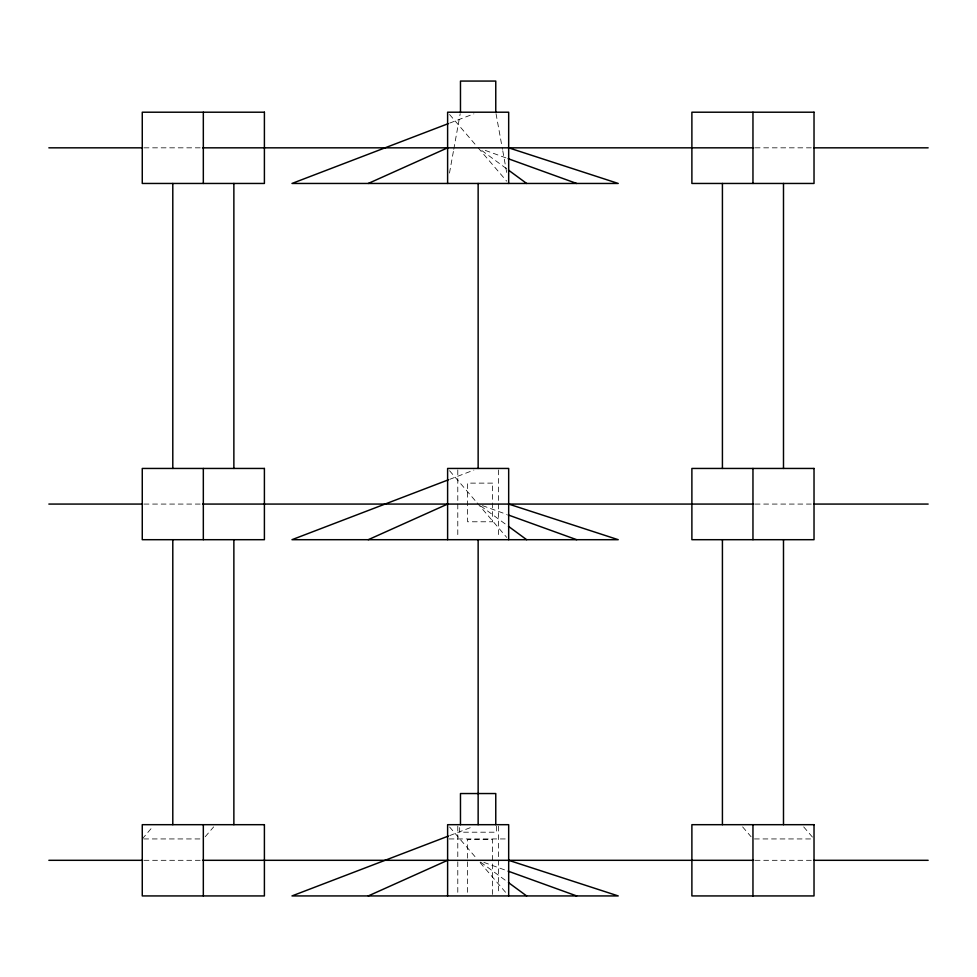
<?xml version="1.0" encoding="UTF-8"?>
<svg xmlns="http://www.w3.org/2000/svg" width="977" height="977" viewBox="0 0 977 977"><rect width="100%" height="100%" fill="white"/><g stroke="black" fill="none" stroke-linecap="round" stroke-linejoin="round"><path stroke-width="0.73" stroke-dasharray="4.88 3.66" d="M449.481 173.063L453.499 150.8M453.768 149.31L460.204 113.686M142.263 838.938L152.595 826.884M205.207 836.739L213.67 826.884M449.725 123.09L473.882 113.845M449.725 479.328L473.882 470.084M449.725 835.567L472.453 826.86M144.071 147.832L201.091 147.832M755.184 147.832L812.424 147.832M144.071 504.071L201.091 504.071M755.184 504.071L812.424 504.071M143.753 838.938L201.836 838.938M449.102 838.938L507.185 838.938M754.439 838.938L812.534 838.938M144.071 860.31L201.091 860.31M755.184 860.31L812.424 860.31M485.276 150.409L506.697 158.152M482.43 505.622L506.697 514.39M483.859 862.373L506.697 870.641M481.783 150.507L507.234 169.204M480.562 505.854L507.234 525.443M480.562 862.093L507.234 881.681M449.579 114.504L477.155 146.684M478.144 147.832L506.709 181.16M803.692 826.884L814.024 838.938M449.579 470.743L476.178 501.775M477.155 502.923L506.709 537.399M742.618 826.884L751.081 836.739M449.579 826.982L476.178 858.014M480.11 862.606L506.709 893.637M496.035 113.686L502.483 149.31M502.764 150.8L506.794 173.063M498.502 469.937L498.502 502.581M498.502 504.071L498.502 535.237M498.502 826.176L498.502 894.443M496.621 826.188L496.621 832.196L459.678 832.196L459.654 826.188M492.579 894.443L492.579 839.365L467.617 839.365L467.617 894.443M457.786 469.937L457.786 535.237M457.786 826.176L457.786 860.31M457.786 861.799L457.786 894.443M492.579 483.127L467.617 483.127L467.617 521.779L492.579 521.779L492.579 483.127"/><path stroke-width="1.47" d="M368.28 183.456L447.613 147.832M368.28 539.695L447.613 504.071M368.28 895.933L447.613 860.31M448.296 123.627L291.976 183.456L618.233 183.456L508.675 147.832M448.296 479.866L291.976 539.695L618.233 539.695L508.675 504.071M448.296 836.104L291.976 895.933L618.233 895.933L508.675 860.31M48.85 147.832L142.569 147.832M202.581 147.832L753.707 147.832M813.951 147.832L928.15 147.832M48.85 504.071L142.569 504.071M202.581 504.071L753.707 504.071M813.951 504.071L928.15 504.071M48.85 860.31L142.569 860.31M202.581 860.31L753.707 860.31M813.951 860.31L928.15 860.31M508.125 158.677L576.662 183.456M508.125 514.916L576.662 539.695M508.125 871.154L576.662 895.933M508.455 170.096L526.64 183.456M508.455 526.334L526.64 539.695M508.455 882.573L526.64 895.933M783.493 183.456L783.493 468.447M783.493 539.695L783.493 824.686M752.962 112.208L752.962 183.456M752.962 468.447L752.962 539.695M752.962 824.686L752.962 895.933M722.418 183.456L722.418 468.447M722.418 539.695L722.418 824.686M508.675 183.456L508.675 112.208L447.613 112.208L447.613 183.456M508.675 539.695L508.675 468.447L447.613 468.447L447.613 539.695M508.675 895.933L508.675 824.686L447.613 824.686L447.613 895.933M495.766 112.208L495.766 81.067L460.472 81.067L460.472 112.208M495.766 824.686L495.766 793.544L460.472 793.544L460.472 824.686M478.144 183.456L478.144 468.447M478.144 539.695L478.144 824.686M233.869 183.456L233.869 468.447M233.869 539.695L233.869 824.686M203.326 112.208L203.326 183.456M203.326 468.447L203.326 539.695M203.326 824.686L203.326 895.933M172.795 183.456L172.795 468.447M172.795 539.695L172.795 824.686M264.401 112.208L142.263 112.208L142.263 183.456L264.401 183.456L264.401 112.208M814.024 112.208L691.887 112.208L691.887 183.456L814.024 183.456L814.024 112.208M264.401 468.447L142.263 468.447L142.263 539.695L264.401 539.695L264.401 468.447M814.024 468.447L691.887 468.447L691.887 539.695L814.024 539.695L814.024 468.447M264.401 824.686L142.263 824.686L142.263 895.933L264.401 895.933L264.401 824.686M814.024 824.686L691.887 824.686L691.887 895.933L814.024 895.933L814.024 824.686"/></g></svg>
